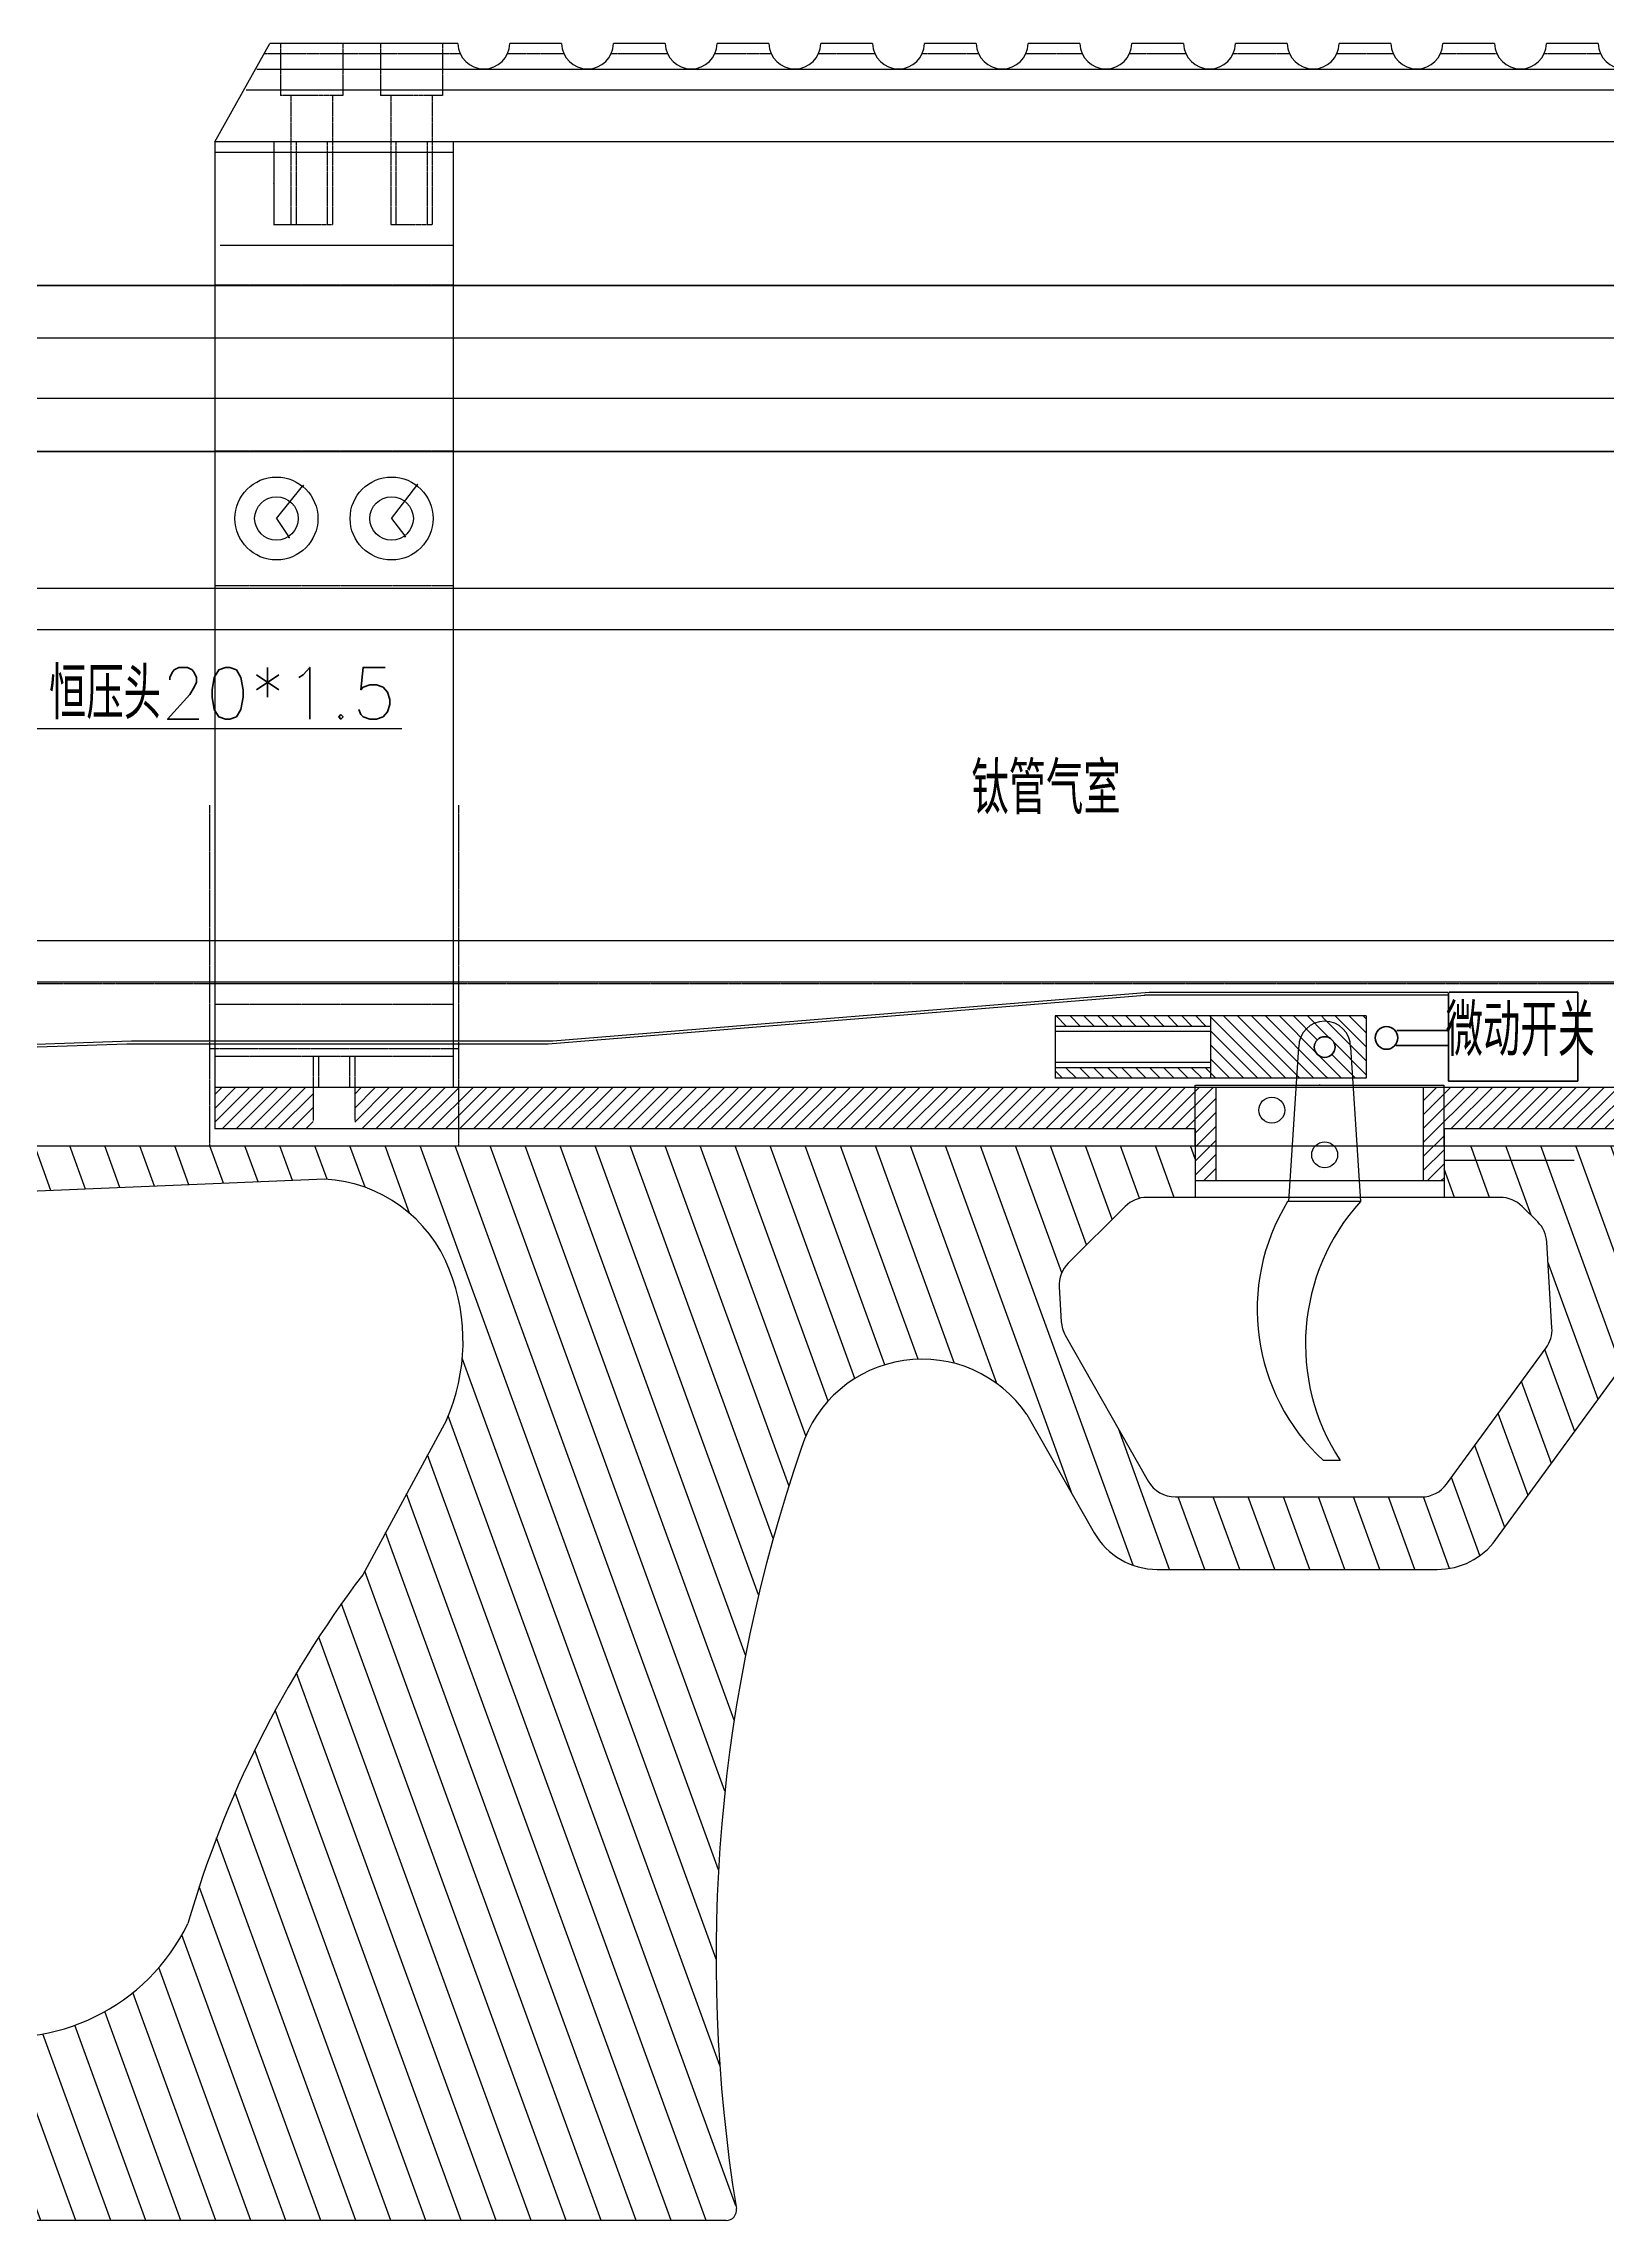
# Model space of a CAD drawing. Header units: millimetres. Extents: x -58888 to 139371, y -43158 to 38068.
# Drawn here: x 84048 to 99134, y 11278 to 32286 of the extents above; entities that cross this region are included whole.
import ezdxf

# ---------------------------------------------------------------- set-up
doc = ezdxf.new("R2010")
doc.units = ezdxf.units.MM
doc.linetypes.add('HIDDEN', pattern=[9.524999999999999, 6.35, -3.175])
doc.layers.add('图层2', color=108, linetype='Continuous')
doc.styles.get("Standard").update_dxf_attribs({"font": 'txt', "bigfont": 'gbcbig.shx'})
doc.dimstyles.new('ISO-25', dxfattribs={"dimtxt": 2.5, "dimasz": 2.5, "dimexe": 1.25, "dimexo": 0.625, "dimtad": 1, "dimtxsty": 'Standard', "dimcen": 2.5, "dimadec": 0, "dimazin": 0, "dimtfac": 1, "dimtmove": 0, "dimatfit": 3, "dimfxl": 1, "dimarcsym": 0})
pattern_1 = [(45, (309.1866033406986, -1181.354641900007), (-0.6735192090801864, 0.6735192090801865), [])]

# ---------------------------------------------------------------- blocks, each defined once
blk = doc.blocks.new('*D172')
at = {"layer": 'Defpoints', "color": 0, "linetype": 'ByBlock'}
for p in [(97557.99990578194, 22233.37200179455), (95157.99990578194, 21647.27059023059), (97557.99990578194, 21647.27059023062)]:
    blk.add_point(p, dxfattribs=at)
at = {"layer": '图层2', "color": 0, "linetype": 'ByBlock', "lineweight": -2}
for p, q in [((95157.99990578194, 21647.89559023059), (95157.99990578194, 22234.62200179455)), ((95160.49990578194, 22233.37200179455), (97555.49990578194, 22233.37200179455)), ((97557.99990578194, 21647.89559023062), (97557.99990578194, 22234.62200179455))]:
    blk.add_line(p, q, dxfattribs=at)
at = {"layer": '图层2', "color": 0, "linetype": 'ByBlock'}
for points in [[(95160.49990578194, 22233.78866846121), (95160.49990578194, 22232.95533512788), (95157.99990578194, 22233.37200179455)], [(97555.49990578194, 22233.78866846121), (97555.49990578194, 22232.95533512788), (97557.99990578194, 22233.37200179455)]]:
    blk.add_solid(points, dxfattribs=at)
at = {"layer": '图层2', "color": 0, "linetype": 'ByBlock', "insert": (96357.99990578194, 22235.24700179455), "char_height": 2.5, "attachment_point": 5}
blk.add_mtext('2400', dxfattribs=at)
blk = doc.blocks.new('*D194')
at = {"layer": 'Defpoints', "color": 0, "linetype": 'ByBlock'}
for p in [(86434.23801165965, 31335.78940275876), (86268.60950798262, 30535.78940275876), (86434.23801165965, 30535.78940275876)]:
    blk.add_point(p, dxfattribs=at)
at = {"layer": '图层2', "color": 0, "linetype": 'ByBlock', "lineweight": -2}
for p, q in [((86433.61301165965, 31335.78940275876), (86267.35950798262, 31335.78940275876)), ((86268.60950798262, 31333.28940275876), (86268.60950798262, 30538.28940275876)), ((86433.61301165965, 30535.78940275876), (86267.35950798262, 30535.78940275876))]:
    blk.add_line(p, q, dxfattribs=at)
at = {"layer": '图层2', "color": 0, "linetype": 'ByBlock'}
for points in [[(86268.19284131595, 31333.28940275876), (86269.02617464929, 31333.28940275876), (86268.60950798262, 31335.78940275876)], [(86268.19284131595, 30538.28940275876), (86269.02617464929, 30538.28940275876), (86268.60950798262, 30535.78940275876)]]:
    blk.add_solid(points, dxfattribs=at)
at = {"layer": '图层2', "color": 0, "linetype": 'ByBlock', "insert": (86266.73450798262, 30935.78940275878), "char_height": 2.5, "attachment_point": 5, "rotation": 90}
blk.add_mtext('800', dxfattribs=at)
blk = doc.blocks.new('*D195')
at = {"layer": 'Defpoints', "color": 0, "linetype": 'ByBlock'}
for p in [(86546.7271356372, 28012.82876256191), (86294.44098574197, 27702.42306259673)]:
    blk.add_point(p, dxfattribs=at)
at = {"layer": '图层2', "color": 0, "linetype": 'ByBlock', "lineweight": -2}
for p, q in [((86294.44098574197, 27702.42306259673), (86546.7271356372, 28012.82876256191)), ((86555.92506818546, 28024.14563703982), (86548.30392407405, 28014.76879818669))]:
    blk.add_line(p, q, dxfattribs=at)
at = {"layer": '图层2', "color": 0, "linetype": 'ByBlock'}
blk.add_solid([(86547.98058480324, 28015.0315962595), (86548.62726334484, 28014.50600011389), (86546.7271356372, 28012.82876256191)], dxfattribs=at)
at = {"layer": '图层2', "color": 0, "linetype": 'ByBlock', "insert": (86551.44786362958, 28021.60982675328), "char_height": 2.5, "attachment_point": 5, "rotation": 50.897078671256935}
blk.add_mtext('R400', dxfattribs=at)
blk = doc.blocks.new('*D196')
at = {"layer": 'Defpoints', "color": 0, "linetype": 'ByBlock'}
for p in [(86294.44098574195, 27702.42306259673), (86410.9775843058, 27527.72554917639)]:
    blk.add_point(p, dxfattribs=at)
at = {"layer": '图层2', "color": 0, "linetype": 'ByBlock', "lineweight": -2}
for p, q in [((86294.44098574195, 27702.42306259673), (86410.9775843058, 27527.72554917639)), ((86418.83918024065, 27515.94039946154), (86412.3649247649, 27525.64581687377))]:
    blk.add_line(p, q, dxfattribs=at)
at = {"layer": '图层2', "color": 0, "linetype": 'ByBlock'}
blk.add_solid([(86412.71154681534, 27525.87704028362), (86412.01830271447, 27525.41459346392), (86410.9775843058, 27527.72554917639)], dxfattribs=at)
at = {"layer": '图层2', "color": 0, "linetype": 'ByBlock', "insert": (86417.8555219593, 27520.79374736066), "char_height": 2.5, "attachment_point": 5, "rotation": 303.70631938179906}
blk.add_mtext('R210', dxfattribs=at)
blk = doc.blocks.new('*D197')
at = {"layer": 'Defpoints', "color": 0, "linetype": 'ByBlock'}
for p in [(87405.36484111758, 27702.42306259673), (87532.20383757616, 27535.0555956942)]:
    blk.add_point(p, dxfattribs=at)
at = {"layer": '图层2', "color": 0, "linetype": 'ByBlock', "lineweight": -2}
for p, q in [((87405.36484111758, 27702.42306259673), (87532.20383757616, 27535.0555956942)), ((87540.76043654361, 27523.76493324443), (87533.71382562924, 27533.06312585012))]:
    blk.add_line(p, q, dxfattribs=at)
at = {"layer": '图层2', "color": 0, "linetype": 'ByBlock'}
blk.add_solid([(87534.0459039366, 27533.31479052564), (87533.3817473219, 27532.81146117461), (87532.20383757616, 27535.0555956942)], dxfattribs=at)
at = {"layer": '图层2', "color": 0, "linetype": 'ByBlock', "insert": (87539.48647749602, 27528.55028566505), "char_height": 2.5, "attachment_point": 5, "rotation": 307.156573370605}
blk.add_mtext('R210', dxfattribs=at)
blk = doc.blocks.new('*D198')
at = {"layer": 'Defpoints', "color": 0, "linetype": 'ByBlock'}
for p in [(87647.90128158708, 28020.50493105891), (87405.36484111758, 27702.42306259672)]:
    blk.add_point(p, dxfattribs=at)
at = {"layer": '图层2', "color": 0, "linetype": 'ByBlock', "lineweight": -2}
for p, q in [((87405.36484111758, 27702.42306259672), (87647.90128158708, 28020.50493105891)), ((87656.7437559792, 28032.1016658466), (87649.41713434001, 28022.4929427368))]:
    blk.add_line(p, q, dxfattribs=at)
at = {"layer": '图层2', "color": 0, "linetype": 'ByBlock'}
blk.add_solid([(87649.08579906035, 28022.74558486228), (87649.74846961965, 28022.24030061131), (87647.90128158708, 28020.50493105891)], dxfattribs=at)
at = {"layer": '图层2', "color": 0, "linetype": 'ByBlock', "insert": (87652.34736277765, 28029.42819969534), "char_height": 2.5, "attachment_point": 5, "rotation": 52.67459162546223}
blk.add_mtext('R400', dxfattribs=at)
blk = doc.blocks.new('fdggg')
at = {"layer": '图层2', "linetype": 'ByBlock'}
h = blk.add_hatch(dxfattribs=at)
h.set_pattern_fill('ANSI31', color=4, scale=0.3)
h.set_pattern_definition([(45, (-551.4655647493234, -559.2973552240192), (-0.6735192090801864, 0.6735192090801865), [])])
h.paths.add_polyline_path([(920.0442029416879, -2768.84613698556), (836.9632330181669, -2768.84613698556), (836.9632330181669, -2772.84613698556), (918.0442029416879, -2772.84613698556), (918.0442029416879, -2777.84613698556), (920.0442029416879, -2777.84613698556)])
h.paths.add_polyline_path([(832.9632330181669, -2768.84613698556), (823.4632330181666, -2768.84613698556), (823.4632330181666, -2772.84613698556), (832.9632330181669, -2772.84613698556)])
h.paths.add_polyline_path([(963.9632330181671, -2772.84613698556), (963.9632330181669, -2768.84613698556), (940.0442029416879, -2768.84613698556), (940.0442029416879, -2777.84613698556), (942.0442029416879, -2777.84613698556), (942.0442029416879, -2772.84613698556)])
h.paths.add_polyline_path([(979.4632330181669, -2768.84613698556), (979.4632330181666, -2772.846136985561), (983.4632330181666, -2772.84613698556), (983.4632330181666, -2768.84613698556)])
h.paths.add_polyline_path([(975.4632330181669, -2772.846136985561), (975.4632330181669, -2768.84613698556), (968.9632330181662, -2768.84613698556), (968.9632330181662, -2772.846136985561)])
at = {"layer": '图层2', "color": 6, "linetype": 'ByBlock'}
for p, q in [((983.4632330181666, -2768.84613698556), (823.4632330181666, -2768.84613698556)), ((823.4632330181666, -2768.84613698556), (823.4632330181666, -2772.84613698556)), ((920.0442029416879, -2768.84613698556), (920.0442029416879, -2777.84613698556)), ((940.0442029416879, -2768.84613698556), (940.0442029416879, -2777.84613698556)), ((983.4632330181666, -2768.84613698556), (983.4632330181666, -2772.84613698556)), ((918.0442029416879, -2772.84613698556), (823.4632330181666, -2772.84613698556)), ((918.0442029416879, -2772.84613698556), (918.0442029416879, -2777.84613698556)), ((983.4632330181666, -2772.84613698556), (942.0442029416879, -2772.84613698556)), ((942.0442029416879, -2772.84613698556), (942.0442029416879, -2777.84613698556)), ((942.0442029416879, -2777.84613698556), (918.0442029416879, -2777.84613698556))]:
    blk.add_line(p, q, dxfattribs=at)
at = {"layer": '图层2', "color": 1, "linetype": 'HIDDEN', "ltscale": 0.5}
for p, q in [((832.9632330181669, -2768.84613698556), (832.9632330181669, -2772.84613698556)), ((836.9632330181669, -2768.84613698556), (836.9632330181669, -2772.84613698556))]:
    blk.add_line(p, q, dxfattribs=at)
at = {"layer": '图层2', "color": 3, "linetype": 'ByBlock'}
for p, q in [((963.9632330181669, -2768.84613698556), (963.9632330181671, -2772.84613698556)), ((968.9632330181664, -2768.84613698556), (968.9632330181666, -2772.84613698556)), ((975.4632330181669, -2768.84613698556), (975.4632330181669, -2772.84613698556)), ((979.4632330181666, -2768.84613698556), (979.4632330181666, -2772.84613698556))]:
    blk.add_line(p, q, dxfattribs=at)
at = {"layer": '图层2', "color": 2, "linetype": 'ByBlock'}
for centre, radius in [((925.4255969264902, -2771.027430756702), 1.25), ((930.5283059743015, -2775.342298612975), 1.249999999999941)]:
    blk.add_circle(centre, radius, dxfattribs=at)
blk = doc.blocks.new('fghhjjj')
at = {"layer": '图层2', "color": 6, "linetype": 'ByBlock'}
for p, q in [((2034.670942714547, -2742.642021827138), (2035.613772591707, -2727.738309407269)), ((2040.613772591707, -2727.738309407269), (2041.556602468867, -2742.642021827138)), ((2041.556602468867, -2742.642021827139), (2034.544419892501, -2742.642021827138)), ((2039.613608112056, -2767.642021827138), (2037.990582339719, -2767.642021827138))]:
    blk.add_line(p, q, dxfattribs=at)
at = {"layer": '图层2', "color": 1, "linetype": 'ByBlock'}
for centre, radius in [((2038.113772591707, -2727.738309407269), 1), ((2038.113772591707, -2738.138183454553), 1.25)]:
    blk.add_circle(centre, radius, dxfattribs=at)
at = {"layer": '图层2', "color": 6, "linetype": 'ByBlock'}
for centre, radius, start, end in [((2038.113772591707, -2727.738309407269), 2.5, 2.605510395054913e-11, 180.000000000013), ((2051.483614555444, -2753.044533878048), 19.87834431733178, 148.4455394319541, 227.251580740643), ((2056.810968168856, -2756.403092227422), 20.54416538753953, 137.9461593200446, 213.1656777547578)]:
    blk.add_arc(centre, radius, start, end, dxfattribs=at)
blk = doc.blocks.new('fghghhhh')
at = {"layer": '图层2', "linetype": 'ByBlock'}
h = blk.add_hatch(dxfattribs=at)
h.set_pattern_fill('ANSI31', color=4, scale=0.3)
h.set_pattern_definition(pattern_1)
h.paths.add_polyline_path([(1647.86092121115, -2710.702042007895), (1647.86092121115, -2708.702042007895), (1643.86092121115, -2708.702042007895), (1643.86092121115, -2714.702042007895), (1647.86092121115, -2714.702042007895), (1647.86092121115, -2712.702042007895, -0.4142135623730951), (1646.86092121115, -2711.702042007895, -0.4142135623730951)])
h = blk.add_hatch(dxfattribs=at)
h.set_pattern_fill('ANSI31', color=4, scale=0.3)
h.set_pattern_definition(pattern_1)
h.paths.add_polyline_path([(1658.86092121115, -2708.702042007895), (1647.86092121115, -2708.702042007895), (1647.86092121115, -2710.702042007895, -0.4142135623730951), (1648.86092121115, -2711.702042007895, -0.4142135623730951), (1647.86092121115, -2712.702042007895), (1647.86092121115, -2714.702042007895), (1658.86092121115, -2714.702042007895)])
h.paths.add_polyline_path([(1673.86092121115, -2708.702042007895), (1658.86092121115, -2708.702042007895), (1658.86092121115, -2709.702042007895), (1673.86092121115, -2709.702042007895)])
h.paths.add_polyline_path([(1673.86092121115, -2713.702042007895), (1658.86092121115, -2713.702042007895), (1658.86092121115, -2714.702042007895), (1673.86092121115, -2714.702042007895)])
at = {"layer": '图层2', "color": 44, "linetype": 'ByBlock'}
for p, q in [((1643.86092121115, -2708.702042007895), (1673.86092121115, -2708.702042007895)), ((1643.86092121115, -2708.702042007895), (1643.86092121115, -2714.702042007895)), ((1658.86092121115, -2708.702042007895), (1658.86092121115, -2714.702042007895)), ((1658.86092121115, -2709.702042007895), (1673.86092121115, -2709.702042007895)), ((1673.86092121115, -2708.702042007895), (1673.86092121115, -2714.702042007895)), ((1658.86092121115, -2710.202042007895), (1673.86092121115, -2710.202042007895)), ((1658.86092121115, -2713.202042007895), (1673.86092121115, -2713.202042007895)), ((1658.86092121115, -2713.702042007895), (1673.86092121115, -2713.702042007895)), ((1643.86092121115, -2714.702042007895), (1673.86092121115, -2714.702042007895))]:
    blk.add_line(p, q, dxfattribs=at)
at = {"layer": '图层2', "color": 1, "linetype": 'ByBlock'}
blk.add_circle((1647.86092121115, -2711.702042007895), 1, dxfattribs=at)

msp = doc.modelspace()

# ---------------------------------------------------------------- hatches: boundary and pattern name
at = {"layer": '图层2', "linetype": 'ByBlock'}
h = msp.add_hatch(dxfattribs=at)
h.set_pattern_fill('ANSI31', color=4, scale=100, angle=65)
h.set_pattern_definition([(109.9999999999999, (-788066.6110946698, 274993.8372976024), (-298.3524070995259, -108.5913955058998), [])])
h.paths.add_polyline_path([(65836.960040031, 20165.5864507122, -0.2428134261892808), (66394.8199008556, 20483.37300989873), (69706.89520935965, 20620.57016794826, -0.6092520066607283), (70322.69802870933, 19539.55630764767), (68887.18081219372, 17332.07109149618, -0.3227789079412357), (68123.99906217103, 17036.26276653458), (65033.98252078035, 17840.67375920209, -0.3764794528096936), (64760.6108334997, 18510.41649977211)], flags=16)
h.paths.add_polyline_path([(70467.91665858869, 17378.25742429151), (72458.88083089731, 20439.88840000771, -0.242813426189284), (73016.74069172196, 20757.67495919424), (77238.84151368408, 20932.5683960327, -0.6092520066607136), (77854.64433303382, 19851.55453573214), (75155.14163193107, 15700.35924870553, -0.3227789079412235), (74391.9598819085, 15404.55092374393), (70878.3975887404, 16319.22179821582, -0.5119684687993871)], flags=16)
h.paths.add_polyline_path([(76735.87747832603, 15746.54558150077), (79990.8271352218, 20751.88662809215, -0.2428134261892872), (80548.6869960464, 21069.67318727868), (86761.7621405719, 21327.03939220426, -0.2963425255674508), (87963.5498488532, 20449.0661556393, -0.2012136312878446), (87933.87537904084, 19001.91705977859), (87126.63866871019, 17509.03384754661, 0.09238519238861921), (85440.75254454446, 14144.3346225172, -0.3452284800263903), (83286.07938884315, 13089.18224993831), (77146.35840847762, 14687.50995542519, -0.51196846879937)], flags=16)
h.paths.add_polyline_path([(60363.72504339984, 23775.98957428854), (59706.52890157333, 23696.48040830452, 0.3451622338368064), (59008.46006415226, 22998.80775778025, 0.1515657206876062), (59559.14328082505, 19970.45010941252, -0.1158640557720321), (60331.18868772575, 15629.3648604874, 0.2131210713984211), (60802.68573472759, 12587.16700793448, 0.2487170189586327), (61051.01029866649, 12455.496776379), (61733.30542223295, 12455.496776379)])
edge = h.paths.add_edge_path()
edge.add_line((100600.5513474803, 20009.20020800291), (100600.5513474802, 20609.200208003))
edge.add_line((100600.5513474801, 20609.20020800302), (100799.9029134297, 20609.20020800302))
edge.add_line((100799.9029134298, 20609.20020800302), (100799.9029134298, 21647.27059023065))
edge.add_line((100799.9029134298, 21647.27059023062), (97557.99990578192, 21647.27059023062))
edge.add_line((97557.99990578194, 21647.27059023062), (97557.99990578194, 21151.33951931239))
edge.add_line((97557.99990578194, 21151.3395193124), (98100.10319734897, 21151.3395193124))
edge.add_arc((98100.10319734871, 20851.3395193124), 300.0000000000348, 45.01738025417552, 89.99999999996533, ccw=False)
edge.add_line((98312.17087325029, 21063.53589260322), (98461.67323683774, 20914.12420240301))
edge.add_arc((98249.60556093656, 20701.9278291121), 300.0000000000205, 3.470328156249991, 45.01738025423691, ccw=False)
edge.add_line((98549.05544489622, 20720.08731689336), (98599.202308186, 19893.16573331396))
edge.add_arc((98299.7524242262, 19875.00624553283), 300.0000000000178, -36.114948987792275, 3.470328156222024, ccw=False)
edge.add_line((98542.10326314601, 19698.18410078026), (97583.12019708587, 18383.81054822005))
edge.add_arc((97340.76935816603, 18560.63269297246), 299.9999999999887, 270.00000000000006, 323.88505101222876, ccw=False)
edge.add_line((97340.76935816603, 18260.63269297246), (94965.95835437684, 18260.63269297246))
edge.add_arc((94965.9583543769, 18560.63269297246), 300.0000000000041, 209.6387517774207, 270, ccw=False)
edge.add_line((94705.21015787701, 18412.27374305011), (93904.33451078345, 19819.85232667797))
edge.add_arc((94165.08270728332, 19968.2112766004), 299.9999999999778, 183.3685003243642, 209.6387517774282, ccw=False)
edge.add_line((93865.6010226506, 19950.58400881549), (93845.84852657493, 20286.17264754545))
edge.add_arc((94145.33021120745, 20303.79991533025), 299.9999999999902, 134.9825485134309, 183.368500324349, ccw=False)
edge.add_line((93933.26279911719, 20515.99655227171), (94481.1360504192, 21063.53615625387))
edge.add_arc((94693.20346250961, 20851.3395193124), 299.9999999999775, 90, 134.9825485134555, ccw=False)
edge.add_line((94693.20346250961, 21151.3395193124), (95157.9999057819, 21151.3395193124))
edge.add_line((95157.99990578194, 21151.3395193124), (95157.99990578194, 21647.27059023063))
edge.add_line((95157.99990578194, 21647.27059023062), (63473.89753133171, 21647.27059023058))
edge.add_line((63473.89753133169, 21647.27059023059), (63473.89753133169, 22586.19899344746))
edge.add_line((63473.89753133169, 22586.19899344747), (61514.64126644854, 22586.19899344747))
edge.add_line((61514.64126644854, 22586.19899344747), (61514.64126644854, 24065.43465302446))
edge.add_line((61514.64126644854, 24065.43465302445), (60526.30554258898, 24065.43465302449))
edge.add_line((60526.30554258887, 24065.43465302451), (60363.72504339981, 23775.98957428857))
edge.add_line((60363.72504339984, 23775.98957428854), (61733.30542223289, 12455.49677637896))
edge.add_line((61733.30542223295, 12455.49677637898), (65042.22460371995, 12455.49677637902))
edge.add_line((65042.22460371995, 12455.496776379), (65058.32092432895, 12586.97201628224))
edge.add_arc((66708.86145940324, 13721.17225812297), 2002.671777030558, 82.87975159606498, 214.4956418625508, ccw=False)
edge.add_line((66957.09695279523, 15708.39982091865), (83975.68720468329, 11278.02189415124))
edge.add_line((83975.68720468326, 11278.02189415126), (90632.2895242779, 11278.02189415126))
edge.add_arc((90632.28952427808, 11378.02189415134), 100.0000000000782, 269.9999999998957, 369.2135185682639)
edge.add_arc((105659.747943427, 13815.5778410577), 15123.86894102639, 161.0123350037867, 189.2135185682751, ccw=False)
edge.add_arc((92523.89974596293, 18367.01650827032), 1222.247609107736, 34.25063824746269, 162.4117108281517, ccw=False)
edge.add_line((93534.18942775344, 19054.91473972416), (94183.07751744188, 17914.46180982021))
edge.add_arc((94791.48997594177, 18260.63269297258), 700.0000000001071, 209.6387517774195, 269.9999999999851)
edge.add_line((94791.4899759416, 17560.63269297246), (97493.24812299704, 17560.63269297246))
edge.add_arc((97493.24812299706, 18260.63269297252), 700.0000000000659, 270, 323.8850510122315)
edge.add_line((98058.73341381009, 17848.04768855011), (99425.83529450273, 19721.78521242532))
edge.add_arc((99991.3205853157, 19309.20020800288), 700.0000000000716, 90, 143.8850510122286, ccw=False)
edge.add_line((99991.3205853157, 20009.20020800296), (100600.5513474803, 20009.20020800292))
h.paths.add_polyline_path([(114122.1306199693, 20009.20020800296), (116363.7250433999, 22584.87173699695), (116363.7250433999, 23214.8278013237), (101749.9029134298, 23214.8278013237), (101749.9029134298, 21647.27059023062), (101399.9029134298, 21647.27059023062), (101399.9029134299, 20609.20020800302), (101600.5513474803, 20609.20020800302), (101600.5513474801, 20009.20020800291)])

# ---------------------------------------------------------------- linework, layer by layer
at = {"color": 1}
for p, q in [((83984.75895150693, 25676.12454984465), (87502.81878817582, 25676.12454984465)), ((88960.29296362383, 22661.48448086412), (94714.49044873106, 23130.24590730888)), ((94716.98361260153, 23130.69450779623), (97596.42620092782, 23130.69450779623)), ((88917.26081935305, 22634.13059822733), (94671.45830446028, 23102.8920246721)), ((94666.81925338716, 23105.62999706779), (97596.42620092782, 23105.62999706779)), ((82068.51493945275, 22540.37828878762), (84851.79504242516, 22634.13059822733)), ((82111.54708372353, 22567.7321714244), (84894.82718669594, 22661.48448086412)), ((84851.79504242516, 22634.13059822733), (88917.26081935305, 22634.13059822733)), ((84894.82718669594, 22661.48448086412), (88960.29296362383, 22661.48448086412))]:
    msp.add_line(p, q, dxfattribs=at)
at = {"color": 3, "lineweight": 60}
for p, q in [((97599.81527338468, 23127.75463499277), (97599.81527338468, 22271.85098797173)), ((98849.49797076982, 23130.25846570746), (97606.76352408406, 23130.25846570746)), ((98849.49797076982, 22271.85098797173), (98849.49797076982, 23130.25846570746)), ((97102.04933229624, 22762.89548136957), (97592.30969526316, 22762.89548136957)), ((97096.83366065274, 22616.96338813745), (97592.30969526316, 22616.96338813745)), ((97599.81527338468, 22271.85098797173), (98849.49797076982, 22271.85098797173))]:
    msp.add_line(p, q, dxfattribs=at)
msp.add_circle((97002.95401668036, 22689.92949513043), 109.5263871683856, dxfattribs=at)
at = {"layer": '图层2', "color": 6, "linetype": 'ByBlock'}
for p, q in [((85699.90291342972, 31335.78940275876), (86231.32631661202, 32285.78940275876)), ((88045.76817543613, 32285.78940275876), (86231.32631661202, 32285.78940275876)), ((89045.76817543613, 32285.78940275876), (88545.6752056437, 32285.78940275876)), ((90045.76817543613, 32285.78940275867), (89545.6752056437, 32285.78940275876)), ((91045.76817543613, 32285.78940275876), (90545.6752056437, 32285.78940275867)), ((92045.76817543613, 32285.78940275876), (91545.6752056437, 32285.78940275876)), ((93045.76817543613, 32285.78940275876), (92545.6752056437, 32285.78940275876)), ((94045.76817543613, 32285.78940275876), (93545.6752056437, 32285.78940275876)), ((95045.76817543613, 32285.78940275876), (94545.6752056437, 32285.78940275876)), ((96045.76817543613, 32285.78940275867), (95545.6752056437, 32285.78940275876)), ((97045.76817543613, 32285.78940275876), (96545.6752056437, 32285.78940275876)), ((98045.76817543613, 32285.78940275876), (97545.6752056437, 32285.78940275876)), ((99045.76817543613, 32285.78940275876), (98545.6752056437, 32285.78940275876)), ((99199.90291342972, 32035.78940275876), (86104.79693490197, 32035.78940275876)), ((99199.90291342972, 31835.78940275876), (86003.57342953386, 31835.78940275885)), ((85699.90291342972, 31335.78940275876), (85699.90291342972, 22211.10053988823)), ((87999.90291342972, 31335.78940275876), (85699.90291342972, 31335.78940275876)), ((103871.548826491, 31335.78940275876), (85699.90291342972, 31335.78940275876)), ((87999.90291342972, 31335.78940275876), (87999.90291342972, 22211.10053988823)), ((87999.90291342972, 31235.78940275885), (85699.90291342972, 31235.78940275885)), ((87999.90291342972, 30335.78940275876), (85750.51466611377, 30335.78940275876)), ((87999.90291342972, 22211.10053988823), (85699.90291342972, 22211.10053988823))]:
    msp.add_line(p, q, dxfattribs=at)
at = {"layer": '图层2', "color": 3, "linetype": 'HIDDEN', "ltscale": 0.5}
for p, q in [((88068.75782537431, 32185.78940275885), (86180.71456392808, 32185.78940275885)), ((89068.7578253742, 32185.78940275885), (88522.68555570563, 32185.78940275885)), ((90068.7578253742, 32185.78940275885), (89522.68555570563, 32185.78940275885)), ((91068.7578253742, 32185.78940275885), (90522.68555570563, 32185.78940275885)), ((92068.7578253742, 32185.78940275885), (91522.68555570563, 32185.78940275885)), ((93068.7578253742, 32185.78940275885), (92522.68555570563, 32185.78940275885)), ((94068.75782537431, 32185.78940275876), (93522.68555570563, 32185.78940275885)), ((95068.75782537431, 32185.78940275876), (94522.68555570563, 32185.78940275876)), ((96068.75782537431, 32185.78940275876), (95522.68555570563, 32185.78940275876)), ((97068.75782537431, 32185.78940275876), (96522.68555570563, 32185.78940275876)), ((98068.75782537431, 32185.78940275885), (97522.68555570563, 32185.78940275876)), ((99068.75782537431, 32185.78940275876), (98522.68555570563, 32185.78940275885))]:
    msp.add_line(p, q, dxfattribs=at)
at = {"layer": '图层2', "color": 1, "linetype": 'HIDDEN', "ltscale": 0.2}
for p, q in [((86334.23801165965, 32285.78940275876), (86334.23801165965, 31785.78940275876)), ((86934.23801165965, 32285.78940275876), (86934.23801165965, 31785.78940275876)), ((87296.99121838209, 32285.78940275876), (87296.99121838209, 31785.78940275876)), ((87896.99121838209, 32285.78940275876), (87896.99121838209, 31785.78940275876)), ((86934.23801165965, 31785.78940275876), (86334.23801165965, 31785.78940275876)), ((86434.23801165965, 31785.78940275876), (86434.2380116597, 31335.78940275876)), ((86834.23801165965, 31785.78940275876), (86834.23801165965, 31335.78940275876)), ((87896.99121838209, 31785.78940275876), (87296.99121838209, 31785.78940275876)), ((87396.99121838209, 31785.78940275876), (87396.99121838209, 31335.78940275876)), ((87796.99121838209, 31785.78940275876), (87796.99121838209, 31335.78940275876)), ((86434.23801165965, 31335.78940275876), (86434.23801165965, 30535.78940275876)), ((86484.23801165965, 31335.78940275876), (86484.23801165965, 30535.78940275876)), ((86784.23801165965, 31335.78940275876), (86784.23801165965, 30535.78940275876)), ((86834.23801165965, 31335.78940275876), (86834.23801165965, 30535.78940275876)), ((87396.99121838209, 31335.78940275876), (87396.99121838209, 30535.78940275876)), ((87446.99121838209, 31335.78940275876), (87446.99121838209, 30535.78940275876)), ((87746.99121838209, 31335.78940275876), (87746.99121838209, 30535.78940275876)), ((87796.99121838209, 31335.78940275876), (87796.99121838209, 30535.78940275876)), ((86834.23801165965, 30535.78940275876), (86434.23801165965, 30535.78940275876)), ((87796.9912183822, 30535.78940275876), (87396.9912183822, 30535.78940275876))]:
    msp.add_line(p, q, dxfattribs=at)
at = {"layer": '图层2', "color": 2, "linetype": 'ByBlock'}
for p, q in [((70894.59126644855, 29953.57258193969), (123826.116054757, 29953.57258193969)), ((70894.59126644855, 28353.57258193969), (123826.116054757, 28353.57258193969)), ((74898.09102167888, 27030.49084410977), (129898.091021679, 27030.49084410977)), ((74898.09102167888, 26630.49084410977), (129898.091021679, 26630.49084410974)), ((74898.09102167888, 23630.49084410977), (129898.0910216792, 23630.49084410977)), ((74898.09102167888, 23230.49084410977), (129898.0910216792, 23230.49084410974)), ((63473.89753133169, 21647.27059023059), (101749.9029134298, 21647.27059023062)), ((95157.99990578194, 21647.27059023059), (95157.99990578194, 21151.3395193124)), ((97557.99990578194, 21647.27059023059), (97557.99990578194, 21151.3395193124)), ((97557.99990578194, 21511.10053988823), (98812.93378731544, 21511.10053988823)), ((86761.76214057155, 21327.03939220426), (80548.68699604663, 21069.67318727868)), ((94481.13605041936, 21063.53615625377), (93933.26279911719, 20515.99655227165)), ((98100.10319734894, 21151.3395193124), (94693.20346250961, 21151.3395193124)), ((98461.67323683796, 20914.12420240292), (98312.17087325052, 21063.53589260319)), ((98599.20230818604, 19893.1657333138), (98549.05544489622, 20720.0873168933)), ((93845.84852657496, 20286.17264754549), (93865.6010226506, 19950.58400881564)), ((93904.33451078349, 19819.85232667794), (94705.21015787701, 18412.27374305006)), ((97583.12019708584, 18383.81054822003), (98542.10326314601, 19698.1841007802)), ((98058.73341381009, 17848.04768855011), (99425.83529450273, 19721.78521242531)), ((87933.87537904066, 19001.91705977821), (87126.63866870926, 17509.0338475449)), ((93534.18942775385, 19054.91473972361), (94183.07751744211, 17914.46180982015)), ((94965.9583543769, 18260.63269297246), (97340.76935816603, 18260.63269297246)), ((94791.4899759416, 17560.63269297246), (97493.24812299706, 17560.63269297246)), ((90632.2895242779, 11278.02189415126), (83975.68720468326, 11278.02189415126))]:
    msp.add_line(p, q, dxfattribs=at)
at = {"layer": '图层2', "color": 3, "linetype": 'ByBlock'}
for p, q in [((72724.59126644832, 29949.68993574314), (123744.5912664484, 29949.68993574314)), ((72724.59126644832, 28349.68993574314), (123744.5912664484, 28349.68993574314))]:
    msp.add_line(p, q, dxfattribs=at)
at = {"layer": '图层2', "color": 1, "linetype": 'HIDDEN', "ltscale": 0.5}
for p, q in [((87999.90291342972, 29953.10053988826), (85699.90291342972, 29953.10053988826)), ((87999.90291342972, 28353.10053988826), (85699.90291342972, 28353.10053988826)), ((87999.90291342972, 27051.10053988823), (85699.90291342972, 27051.10053988823)), ((85649.90291342977, 24934.82780132364), (85649.90291342977, 21647.27059023062)), ((88049.90291342977, 24934.82780132364), (88049.90291342977, 21647.27059023062)), ((73994.59126644843, 23214.8278013237), (116363.7250433999, 23214.82780132364)), ((87999.90291342972, 23211.10053988823), (85699.90291342972, 23211.10053988823)), ((87999.90291342977, 23011.10053988834), (85699.90291342977, 23011.10053988823)), ((85649.90291342977, 22586.19899344738), (88049.90291342977, 22586.19899344741)), ((87999.90291342977, 22511.10053988823), (85699.90291342977, 22511.10053988823)), ((86649.90291342977, 22511.10053988823), (86649.90291342977, 22211.10053988823)), ((86699.90291342977, 22511.10053988823), (86699.90291342977, 22211.10053988823)), ((86999.90291342977, 22511.10053988823), (86999.90291342977, 22211.10053988823)), ((87049.90291342977, 22511.10053988823), (87049.90291342977, 22211.10053988823))]:
    msp.add_line(p, q, dxfattribs=at)
at = {"layer": '图层2', "color": 1, "linetype": 'ByBlock'}
for points in [[(123826.116054757, 29441.6192551874), (71682.72288554371, 29441.61925518536), (71682.72288554371, 29576.61925518533), (71522.72288554389, 29576.61925518533), (71522.72288554389, 29441.61925518539), (70946.11605475703, 29441.61925518539)], [(123826.116054757, 28861.61925518536), (71682.72288554371, 28861.61925518536), (71682.72288554371, 28726.61925518539), (71522.72288554389, 28726.61925518539), (71522.72288554389, 28861.61925518536), (70946.1160547572, 28861.61925518536)]]:
    msp.add_lwpolyline(points, dxfattribs=at)
at = {"layer": '图层2', "color": 2, "linetype": 'ByBlock'}
for centre, radius in [((86294.44098574197, 27702.42306259673), 400), ((87405.36484111758, 27702.42306259673), 400), ((86294.44098574197, 27702.42306259673), 210), ((87405.36484111758, 27702.42306259673), 210)]:
    msp.add_circle(centre, radius, dxfattribs=at)
for centre, radius, start, end in [((88295.72169053997, 32290.61022086791), 250, 181.1049186090776, 358.8950813909224), ((89295.72169053997, 32290.61022086791), 250, 181.1049186090776, 358.8950813909224), ((90295.72169053997, 32290.61022086791), 250, 181.1049186090776, 358.8950813909224), ((91295.72169053997, 32290.61022086791), 250, 181.1049186090776, 358.8950813909224), ((92295.72169053997, 32290.61022086791), 250, 181.1049186090776, 358.8950813909224), ((93295.72169053997, 32290.61022086791), 250, 181.1049186090776, 358.8950813909224), ((94295.72169053997, 32290.61022086791), 250, 181.1049186090776, 358.8950813909224), ((95295.72169053997, 32290.61022086791), 250, 181.1049186090776, 358.8950813909224), ((96295.72169053997, 32290.61022086791), 250, 181.1049186090776, 358.8950813909224), ((97295.72169053997, 32290.61022086791), 250, 181.1049186090776, 358.8950813909224), ((98295.72169053997, 32290.61022086791), 250, 181.1049186090776, 358.8950813909224), ((99295.72169053997, 32290.61022086791), 250, 181.1049186090776, 358.8950813909224), ((86687.02684075717, 19963.23778097643), 1365.847795263464, 20.8361864074022, 86.86337169940897), ((94693.20346250961, 20851.3395193124), 300, 90, 134.9825485130011), ((98100.10319734894, 20851.3395193124), 300, 45.01738025440273, 90), ((98249.60556093644, 20701.9278291121), 300, 3.470328155801635, 45.01738025440273), ((86223.48347630951, 19760.86823898411), 1871.215474857544, 336.0717311725717, 21.5788445068556), ((94145.33021120762, 20303.79991533028), 300, 134.9825485130011, 183.3685003248192), ((94165.08270728332, 19968.2112766004), 300, 183.3685003248192, 209.6387517774702), ((98299.7524242262, 19875.0062455326), 300, 323.8850510126451, 3.470328155801635), ((92523.89974596293, 18367.01650827032), 1222.247609107799, 34.2506382461964, 162.4117108285731), ((105659.747943427, 13815.57784105759), 15123.86894102644, 161.0123350040353, 189.2135185681429), ((94965.9583543769, 18560.63269297246), 300, 209.6387517774702, 270), ((97340.76935816603, 18560.63269297246), 300, 270, 323.8850510126451), ((94791.4899759416, 18260.63269297246), 700, 209.6387517774702, 270), ((97493.24812299706, 18260.63269297246), 700, 270, 323.8850510126451), ((95311.0660945379, 11303.51065385155), 10270.99656294994, 142.8301942142088, 163.9433895663779), ((83690.3859922965, 14991.11881914752), 1944.434761798716, 257.9989189841755, 334.1834472054118), ((90632.2895242779, 11378.02189415126), 100, 270, 9.21351856814289)]:
    msp.add_arc(centre, radius, start, end, dxfattribs=at)

# ---------------------------------------------------------------- block references
at = {"layer": '图层2', "color": 6, "linetype": 'ByBlock', "yscale": 100, "zscale": 100}
for name, p, xscale in [('fghghhhh', (261192.5023301582, 293771.6759826647), -100), ('fghhjjj', (-107404.9670501275, 295375.3027226022), 100), ('fdggg', (3353.579611613008, 299095.7142384442), 100)]:
    msp.add_blockref(name, p, dxfattribs=dict(at, xscale=xscale))

# ---------------------------------------------------------------- texts
at = {"layer": '图层2', "color": 6}
for s, p in [('恒压头20*1.5', (84100.61109700843, 25764.74532330451)), ('钛管气室', (92998.24438513473, 24849.19114198118)), ('微动开关', (97574.12344113704, 22514.40878892898))]:
    msp.add_text(s, height=500, dxfattribs=at).set_placement(p)

# ---------------------------------------------------------------- dimensions: what is measured, and where the dimension line sits
at = {"layer": '图层2', "color": 3, "linetype": 'ByBlock'}
dim = msp.add_linear_dim(base=(86268.60950798262, 30535.78940275876), p1=(86434.23801165965, 31335.78940275876), p2=(86434.23801165965, 30535.78940275876), angle=90, dimstyle='ISO-25', dxfattribs=at)
dim.commit()
dim.dimension.update_dxf_attribs({"geometry": '*D194', "text_midpoint": (86266.73450798262, 30935.78940275878)})
for center, mpoint, picture, middle in [((86294.44098574197, 27702.42306259673), (86546.7271356372, 28012.82876256191), '*D195', (86551.44786362958, 28021.60982675328)), ((87405.36484111758, 27702.42306259672), (87647.90128158708, 28020.50493105891), '*D198', (87652.34736277765, 28029.42819969534)), ((86294.44098574195, 27702.42306259673), (86410.9775843058, 27527.72554917639), '*D196', (86417.8555219593, 27520.79374736066)), ((87405.36484111758, 27702.42306259673), (87532.20383757616, 27535.0555956942), '*D197', (87539.48647749602, 27528.55028566505))]:
    dim = msp.add_radius_dim(center=center, mpoint=mpoint, dimstyle='ISO-25', dxfattribs=at)
    dim.commit()
    dim.dimension.update_dxf_attribs({"geometry": picture, "text_midpoint": middle})
dim = msp.add_linear_dim(base=(97557.99990578194, 22233.37200179455), p1=(95157.99990578194, 21647.27059023059), p2=(97557.99990578194, 21647.27059023062), dimstyle='ISO-25', override={"dimtxt": 2.5}, dxfattribs=at)
dim.commit()
dim.dimension.update_dxf_attribs({"geometry": '*D172', "text_midpoint": (96357.99990578194, 22235.24700179455)})

doc.saveas('drawing.dxf')
